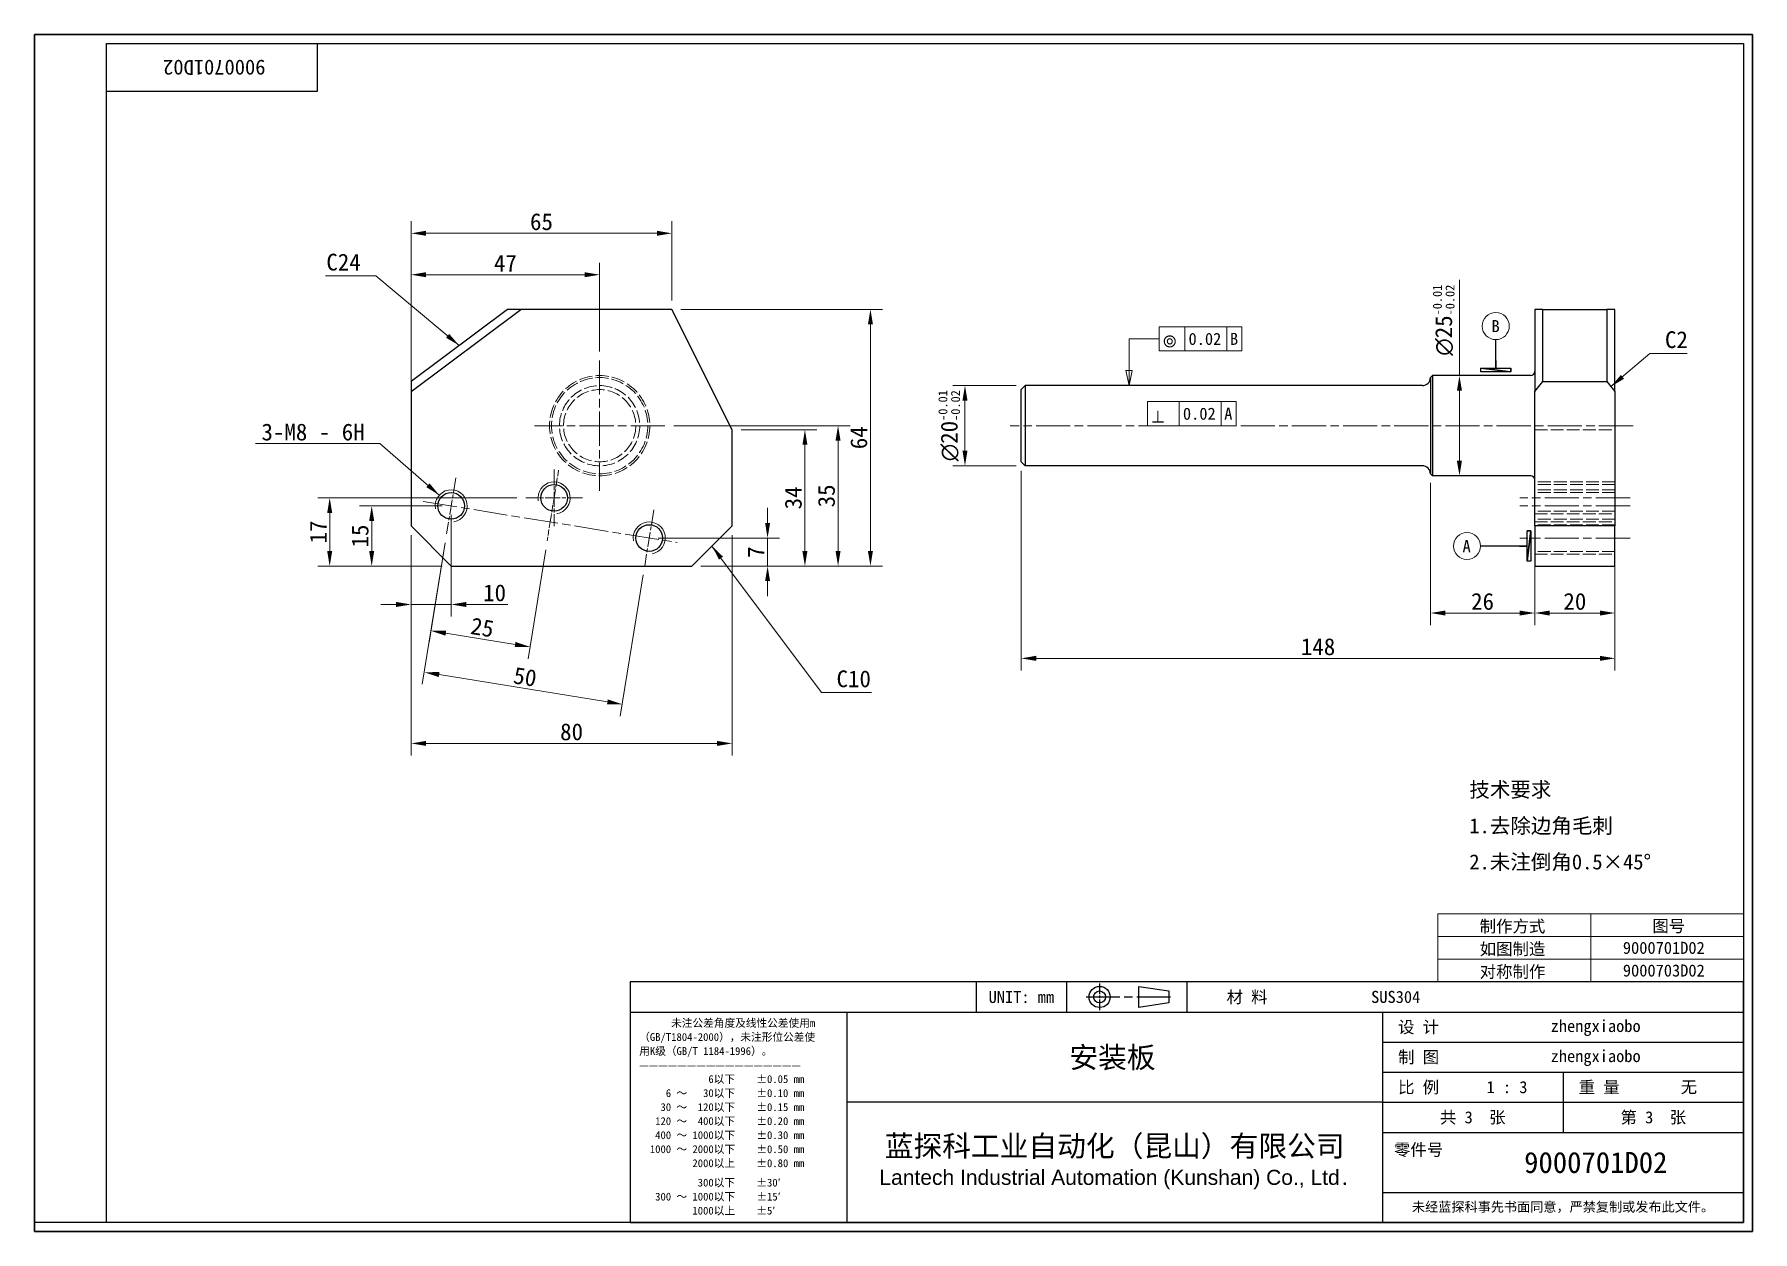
# Model space of a CAD drawing. Header units: millimetres. Extents: x 9 to 437, y 8 to 307.
import ezdxf
from ezdxf.enums import TextEntityAlignment as Align

# ---------------------------------------------------------------- set-up
doc = ezdxf.new("R2010")
doc.units = ezdxf.units.MM
doc.header["$LTSCALE"] = 1.5
for name, pattern in [('CHAIN', [0.3543, 0.2362, -0.0295, 0.0591, -0.0295]), ('DASHED', [0.2067, 0.1654, -0.0413]), ('DASHED_SPACE', [0.2067, 0.1654, -0.0413]), ('LONG_DASH_DOTTED', [0.6004, 0.4724, -0.0591, 0.0098, -0.0591])]:
    doc.linetypes.add(name, pattern=pattern)
for name, color, linetype, lineweight in [('1', 7, 'Continuous', 18), ('可见 (ISO)', 7, 'Continuous', 25), ('可见窄的 (ISO)', 7, 'Continuous', 18), ('图框 (ISO)', 7, 'Continuous', 35), ('标题 (ISO)', 7, 'Continuous', 25), ('草图几何图元 (ISO)', 7, 'Continuous', 18)]:
    doc.layers.add(name, color=color, linetype=linetype, lineweight=lineweight)
for name, color, linetype, lineweight, true_color in [('中心标记 (ISO)', 1, 'CHAIN', 18, 0xff0000), ('中心线 (ISO)', 1, 'CHAIN', 18, 0xff0000), ('尺寸 (ISO)', 7, 'Continuous', 18, 0x008000), ('符号 (ISO)', 7, 'Continuous', 18, 0x008000), ('隐藏 (ISO)', 5, 'DASHED', 18, 0x0000ff)]:
    doc.layers.add(name, color=color, linetype=linetype, lineweight=lineweight, true_color=true_color)
doc.styles.add('文本样式100', font='AIGDT___.TTF')
doc.styles.add('文本样式164', font='SimSun.ttf')
doc.styles.add('文本样式165', font='SimSun.ttf')
doc.styles.add('文本样式74', font='SimSun.ttf')
doc.styles.add('最新国标', font='simfang.ttf')
doc.styles.add('注释文本 (ISO)', font='simfang.ttf')
doc.dimstyles.new('默认 (GB)', dxfattribs={"dimscale": 1.5, "dimtxt": 2.8, "dimasz": 2.5, "dimexe": 2, "dimexo": 1.5, "dimgap": 0.5, "dimtad": 1, "dimtoh": 1, "dimdsep": 46, "dimtxsty": '最新国标', "dimcen": 0.09, "dimdle": 10, "dimclrd": 256, "dimclre": 256, "dimclrt": 256, "dimaunit": 1, "dimadec": 3, "dimazin": 2, "dimtfac": 0.535714, "dimtmove": 0, "dimatfit": 3, "dimfxl": 0, "dimtolj": 1, "dimtzin": 0, "dimlwd": -1, "dimlwe": -1, "dimarcsym": 0})
doc.dimstyles.new('默认 (GB)$7', dxfattribs={"dimscale": 1.5, "dimtxt": 2.8, "dimasz": 2.5, "dimexe": 2, "dimexo": 1.5, "dimgap": 0.5, "dimtad": 1, "dimtoh": 1, "dimdsep": 46, "dimtxsty": '最新国标', "dimcen": 0.09, "dimdle": 10, "dimclrd": 256, "dimclre": 256, "dimclrt": 256, "dimaunit": 1, "dimadec": 3, "dimazin": 2, "dimtfac": 0.535714, "dimtmove": 0, "dimatfit": 3, "dimfxl": 0, "dimtolj": 1, "dimtzin": 0, "dimlwd": -1, "dimlwe": -1, "dimarcsym": 0})

# ---------------------------------------------------------------- blocks, each defined once
blk = doc.blocks.new('图框 最新国标')
at = {"layer": '图框 (ISO)'}
for p, q in [((6, 7), (6, 204.5)), ((6, 204.5), (291.5, 204.5)), ((291.5, 204.5), (291.5, 5.5)), ((6, 7), (6, 5.5)), ((6, 7), (6, 5.5)), ((291.5, 5.5), (6, 5.5))]:
    blk.add_line(p, q, dxfattribs=at)
at = {"layer": '图框 (ISO)', "color": 7, "linetype": 'Continuous', "lineweight": 25}
for p, q in [((18, 203), (290, 203)), ((18, 7), (18, 203)), ((18, 203), (290, 203)), ((53, 203), (53, 195)), ((290, 203), (290, 7)), ((290, 203), (290, 7)), ((53, 195), (18, 195)), ((290, 7), (6, 7)), ((290, 7), (18, 7))]:
    blk.add_line(p, q, dxfattribs=at)
at = {"layer": '图框 (ISO)', "style": '文本样式74'}
blk.add_attdef('零件代号_001', (44.4, 200.25), '', height=2.5, rotation=180, dxfattribs=at)
blk = doc.blocks.new('标题栏 最新国标')
at = {"layer": '标题 (ISO)'}
for p, q in [((381.98, -183.84), (196.98, -183.84)), ((196.98, -183.84), (196.98, -223.84)), ((254.48, -183.84), (254.48, -188.84)), ((269.48, -183.84), (269.48, -188.84)), ((281.48, -188.09), (281.48, -184.59)), ((281.48, -184.59), (286.48, -185.34)), ((286.48, -185.34), (286.48, -187.34)), ((289.48, -183.84), (289.48, -188.84)), ((381.98, -223.84), (381.98, -183.84)), ((383.48, -183.84), (383.48, -225.34)), ((286.48, -187.34), (281.48, -188.09)), ((196.98, -188.84), (381.98, -188.84)), ((232.98, -188.84), (232.98, -223.84)), ((321.98, -188.84), (321.98, -223.84)), ((321.98, -193.84), (381.98, -193.84)), ((321.98, -198.84), (381.98, -198.84)), ((351.98, -198.84), (351.98, -208.84)), ((321.98, -203.84), (232.98, -203.84)), ((321.98, -203.84), (381.98, -203.84)), ((321.98, -208.84), (381.98, -208.84)), ((321.98, -218.84), (381.98, -218.84)), ((196.98, -223.84), (381.98, -223.84)), ((383.48, -225.34), (196.98, -225.34))]:
    blk.add_line(p, q, dxfattribs=at)
at = {"layer": '标题 (ISO)', "linetype": 'CHAIN', "ltscale": 5.000333}
blk.add_line((274.98, -184.09), (274.98, -188.59), dxfattribs=at)
at = {"layer": '标题 (ISO)', "linetype": 'CHAIN', "ltscale": 15.834605}
blk.add_line((272.73, -186.34), (286.98, -186.34), dxfattribs=at)
at = {"layer": '标题 (ISO)'}
for radius in [1.75, 1]:
    blk.add_circle((274.98, -186.34), radius, dxfattribs=at)
at = {"layer": '1', "style": '文本样式164'}
for s, p in [('UNIT: mm', (261.98, -186.34)), ('材 料', (299.48, -186.34)), ('设 计', (327.98, -191.34)), ('制 图', (327.98, -196.34)), ('比 例', (327.98, -201.34)), ('重 量', (357.98, -201.34)), ('共 3  张', (336.98, -206.34)), ('第 3  张', (366.98, -206.34))]:
    blk.add_text(s, height=2, dxfattribs=at).set_placement(p, align=Align.MIDDLE_CENTER)
at = {"layer": '标题 (ISO)', "char_height": 2, "style": '注释文本 (ISO)'}
for s, insert, attachment_point, line_spacing_factor in [('{\\fSimSun|b0|i0|c134|p2;\\H0.65x;      未注公差角度及线性公差使用m\\P（GB/T1804-2000），未注形位公差使\\P用K级（GB/T 1184-1996）。\\P—————————————————\\P             6以下    ±0.05 mm\\P     6 ～   30以下    ±0.10 mm\\P    30 ～  120以下    ±0.15 mm\\P   120 ～  400以下    ±0.20 mm\\P   400 ～ 1000以下    ±0.30 mm\\P  1000 ～ 2000以下    ±0.50 mm\\P          2000以上    ±0.80 mm\\P\\H0.38462x;\\P\\H2.6x;           300以下    ±30′\\P   300 ～ 1000以下    ±15′\\P          1000以上    ±5′}', (198.48, -206.34), 4, 1.075116), ('{\\fMicrosoft YaHei|b0|i0|c134|p34;\\H1.75x;蓝探科工业自动化（昆山）有限公司\\P\\fArial|b0|i0|c0|p34;\\H0.71429x;Lantech Industrial Automation (Kunshan) Co., Ltd\\fFangSong|b0|i0|c134|p49;.\\H1.15195x; }', (277.48, -213.84), 5, 0.978695)]:
    blk.add_mtext(s, dxfattribs=dict(at, insert=insert, attachment_point=attachment_point, line_spacing_factor=line_spacing_factor))
at = {"layer": '标题 (ISO)', "attachment_point": 5, "style": '注释文本 (ISO)'}
for s, insert, char_height in [('\\fFangSong|b0|i0;零件号', (327.98, -211.84), 2), ('\\fSimSun|b0|i0;{\\H1.6000;未经蓝探科事先书面同意，严禁复制或发布此文件。}', (351.98, -221.34), 1.6)]:
    blk.add_mtext(s, dxfattribs=dict(at, insert=insert, char_height=char_height))
at = {"layer": '标题 (ISO)'}
for tag, p, height, style in [('材料_001', (320.09, -187.33), 2, '注释文本 (ISO)'), ('设计人_001', (349.92, -192.16), 2, '注释文本 (ISO)'), ('库存编号_001', (269.94, -198.13), 3.5, '文本样式165'), ('设计人_001', (349.92, -197.16), 2, '注释文本 (ISO)'), ('视图比例_001', (339.26, -202.33), 2, '注释文本 (ISO)'), ('质量\\P3;_001', (371.53, -202.3), 2, '注释文本 (ISO)'), ('零件代号_001', (345.52, -215.59), 3.5, '文本样式165')]:
    blk.add_attdef(tag, p, '', height=height, dxfattribs=dict(at, style=style))
blk = doc.blocks.new('表格2')
at = {"layer": '符号 (ISO)'}
for p, q in [((239.2, 58.33), (290, 58.33)), ((239.2, 58.33), (239.2, 54.56)), ((264.6, 58.33), (264.6, 54.56)), ((290, 58.33), (290, 54.56)), ((239.2, 54.56), (290, 54.56)), ((239.2, 54.56), (239.2, 47)), ((264.6, 54.56), (264.6, 47)), ((290, 54.56), (290, 47)), ((239.2, 50.78), (290, 50.78)), ((239.2, 47), (290, 47))]:
    blk.add_line(p, q, dxfattribs=at)
at = {"layer": '符号 (ISO)', "char_height": 2, "attachment_point": 7, "style": '注释文本 (ISO)'}
for s, insert in [('制作方式', (246.14, 55.04)), ('图号', (274.84, 55.09)), ('如图制造', (246.15, 51.27)), ('9000701D02', (269.94, 51.64)), ('对称制作', (246.15, 47.48)), ('9000703D02', (269.94, 47.87))]:
    blk.add_mtext(s, dxfattribs=dict(at, insert=insert))
blk = doc.blocks.new('*D6')
at = {"layer": 'Defpoints', "color": 0, "transparency": 16777216}
for p in [(149.89, 246.82), (149.89, 225.43), (102.89, 217.68)]:
    blk.add_point(p, dxfattribs=at)
at = {"layer": '尺寸 (ISO)', "color": 116, "true_color": 0x00803f, "transparency": 16777216}
for p, q in [((102.89, 219.93), (102.89, 249.82)), ((149.89, 227.68), (149.89, 249.82)), ((106.64, 246.82), (146.14, 246.82))]:
    blk.add_line(p, q, dxfattribs=at)
for points in [[(106.64, 247.45), (106.64, 246.2), (102.89, 246.82)], [(146.14, 247.45), (146.14, 246.2), (149.89, 246.82)]]:
    blk.add_solid(points, dxfattribs=at)
at = {"layer": '尺寸 (ISO)', "transparency": 16777216, "insert": (126.39, 249.7), "char_height": 4.2, "attachment_point": 5, "style": '最新国标'}
blk.add_mtext('\\A1;47', dxfattribs=at)
blk = doc.blocks.new('*D7')
at = {"layer": 'Defpoints', "color": 0, "transparency": 16777216}
for p in [(166.14, 209.18), (172.89, 174.18), (209.31, 174.18)]:
    blk.add_point(p, dxfattribs=at)
at = {"layer": '尺寸 (ISO)', "color": 116, "true_color": 0x00803f, "transparency": 16777216}
for p, q in [((168.39, 209.18), (212.31, 209.18)), ((209.31, 205.43), (209.31, 177.93)), ((175.14, 174.18), (212.31, 174.18))]:
    blk.add_line(p, q, dxfattribs=at)
for points in [[(208.68, 205.43), (209.93, 205.43), (209.31, 209.18)], [(208.68, 177.93), (209.93, 177.93), (209.31, 174.18)]]:
    blk.add_solid(points, dxfattribs=at)
at = {"layer": '尺寸 (ISO)', "transparency": 16777216, "insert": (206.43, 191.68), "char_height": 4.2, "attachment_point": 5, "rotation": 90, "style": '最新国标'}
blk.add_mtext('\\A1;35', dxfattribs=at)
blk = doc.blocks.new('*D8')
at = {"layer": 'Defpoints', "color": 0, "transparency": 16777216}
for p in [(182.89, 208.18), (201.05, 208.18), (172.89, 174.18)]:
    blk.add_point(p, dxfattribs=at)
at = {"layer": '尺寸 (ISO)', "color": 116, "true_color": 0x00803f, "transparency": 16777216}
for p, q in [((185.14, 208.18), (204.05, 208.18)), ((201.05, 177.93), (201.05, 204.43)), ((175.14, 174.18), (204.05, 174.18))]:
    blk.add_line(p, q, dxfattribs=at)
for points in [[(200.42, 204.43), (201.67, 204.43), (201.05, 208.18)], [(200.42, 177.93), (201.67, 177.93), (201.05, 174.18)]]:
    blk.add_solid(points, dxfattribs=at)
at = {"layer": '尺寸 (ISO)', "transparency": 16777216, "insert": (198.17, 191.18), "char_height": 4.2, "attachment_point": 5, "rotation": 90, "style": '最新国标'}
blk.add_mtext('\\A1;34', dxfattribs=at)
blk = doc.blocks.new('*D9')
at = {"layer": 'Defpoints', "color": 0, "transparency": 16777216}
for p in [(162.24, 181.18), (172.89, 174.18), (191.74, 174.18)]:
    blk.add_point(p, dxfattribs=at)
at = {"layer": '尺寸 (ISO)', "color": 116, "true_color": 0x00803f, "transparency": 16777216}
for p, q in [((191.74, 184.93), (191.74, 188.68)), ((164.49, 181.18), (194.74, 181.18)), ((191.74, 181.18), (191.74, 174.18)), ((175.14, 174.18), (194.74, 174.18)), ((191.74, 170.43), (191.74, 166.68))]:
    blk.add_line(p, q, dxfattribs=at)
for points in [[(191.12, 184.93), (192.37, 184.93), (191.74, 181.18)], [(191.12, 170.43), (192.37, 170.43), (191.74, 174.18)]]:
    blk.add_solid(points, dxfattribs=at)
at = {"layer": '尺寸 (ISO)', "transparency": 16777216, "insert": (188.87, 177.68), "char_height": 4.2, "attachment_point": 5, "rotation": 90, "style": '最新国标'}
blk.add_mtext('\\A1;7', dxfattribs=at)
blk = doc.blocks.new('*D10')
at = {"layer": 'Defpoints', "color": 0, "transparency": 16777216}
for p in [(131.46, 191.18), (82.61, 174.18), (112.89, 174.18)]:
    blk.add_point(p, dxfattribs=at)
at = {"layer": '尺寸 (ISO)', "color": 116, "true_color": 0x00803f, "transparency": 16777216}
for p, q in [((129.21, 191.18), (79.61, 191.18)), ((82.61, 187.43), (82.61, 177.93)), ((110.64, 174.18), (79.61, 174.18))]:
    blk.add_line(p, q, dxfattribs=at)
for points in [[(81.98, 187.43), (83.23, 187.43), (82.61, 191.18)], [(81.98, 177.93), (83.23, 177.93), (82.61, 174.18)]]:
    blk.add_solid(points, dxfattribs=at)
at = {"layer": '尺寸 (ISO)', "transparency": 16777216, "insert": (79.73, 182.68), "char_height": 4.2, "attachment_point": 5, "rotation": 90, "style": '最新国标'}
blk.add_mtext('\\A1;17', dxfattribs=at)
blk = doc.blocks.new('*D11')
at = {"layer": 'Defpoints', "color": 0, "transparency": 16777216}
for p in [(112.89, 189.18), (93.07, 174.18), (112.89, 174.18)]:
    blk.add_point(p, dxfattribs=at)
at = {"layer": '尺寸 (ISO)', "color": 116, "true_color": 0x00803f, "transparency": 16777216}
for p, q in [((110.64, 189.18), (90.07, 189.18)), ((93.07, 185.43), (93.07, 177.93)), ((110.64, 174.18), (90.07, 174.18))]:
    blk.add_line(p, q, dxfattribs=at)
for points in [[(92.45, 185.43), (93.7, 185.43), (93.07, 189.18)], [(92.45, 177.93), (93.7, 177.93), (93.07, 174.18)]]:
    blk.add_solid(points, dxfattribs=at)
at = {"layer": '尺寸 (ISO)', "transparency": 16777216, "insert": (90.2, 181.68), "char_height": 4.2, "attachment_point": 5, "rotation": 90, "style": '最新国标'}
blk.add_mtext('\\A1;15', dxfattribs=at)
blk = doc.blocks.new('*D12')
at = {"layer": 'Defpoints', "color": 0, "transparency": 16777216}
for p in [(112.89, 189.18), (102.89, 184.18), (112.89, 164.61)]:
    blk.add_point(p, dxfattribs=at)
at = {"layer": '尺寸 (ISO)', "color": 116, "true_color": 0x00803f, "transparency": 16777216}
for p, q in [((112.89, 186.93), (112.89, 161.61)), ((102.89, 181.93), (102.89, 161.61)), ((99.14, 164.61), (95.39, 164.61)), ((102.89, 164.61), (112.89, 164.61)), ((116.64, 164.61), (127.02, 164.61))]:
    blk.add_line(p, q, dxfattribs=at)
for points in [[(99.14, 165.24), (99.14, 163.99), (102.89, 164.61)], [(116.64, 165.24), (116.64, 163.99), (112.89, 164.61)]]:
    blk.add_solid(points, dxfattribs=at)
at = {"layer": '尺寸 (ISO)', "transparency": 16777216, "insert": (123.7, 167.49), "char_height": 4.2, "attachment_point": 5, "style": '最新国标'}
blk.add_mtext('\\A1;10', dxfattribs=at)
blk = doc.blocks.new('*D13')
at = {"layer": 'Defpoints', "color": 0, "transparency": 16777216}
for p in [(111.75, 182.2), (161.11, 174.2), (155.52, 139.73)]:
    blk.add_point(p, dxfattribs=at)
at = {"layer": '尺寸 (ISO)', "color": 116, "true_color": 0x00803f, "transparency": 16777216}
for p, q in [((111.39, 179.98), (105.69, 144.76)), ((160.75, 171.98), (155.04, 136.76)), ((109.87, 147.13), (151.82, 140.33))]:
    blk.add_line(p, q, dxfattribs=at)
for points in [[(109.97, 147.74), (109.77, 146.51), (106.17, 147.73)], [(151.92, 140.94), (151.72, 139.71), (155.52, 139.73)]]:
    blk.add_solid(points, dxfattribs=at)
at = {"layer": '尺寸 (ISO)', "transparency": 16777216, "insert": (131.3, 146.56), "char_height": 4.2, "attachment_point": 5, "rotation": 350.7931, "style": '最新国标'}
blk.add_mtext('\\A1;50', dxfattribs=at)
blk = doc.blocks.new('*D14')
at = {"layer": 'Defpoints', "color": 0, "transparency": 16777216}
for p in [(111.75, 182.2), (136.8, 180.47), (132.52, 154.05)]:
    blk.add_point(p, dxfattribs=at)
at = {"layer": '尺寸 (ISO)', "color": 116, "true_color": 0x00803f, "transparency": 16777216}
for p, q in [((111.39, 179.98), (107.36, 155.09)), ((136.44, 178.25), (132.04, 151.09)), ((111.54, 157.45), (128.82, 154.65))]:
    blk.add_line(p, q, dxfattribs=at)
for points in [[(111.64, 158.07), (111.44, 156.83), (107.84, 158.05)], [(128.92, 155.27), (128.72, 154.03), (132.52, 154.05)]]:
    blk.add_solid(points, dxfattribs=at)
at = {"layer": '尺寸 (ISO)', "transparency": 16777216, "insert": (120.64, 158.89), "char_height": 4.2, "attachment_point": 5, "rotation": 350.7931, "style": '最新国标'}
blk.add_mtext('\\A1;25', dxfattribs=at)
blk = doc.blocks.new('基准标识符号2')
at = {"layer": '符号 (ISO)', "lineweight": 25}
for p, q in [((252.79, 119.46), (246.29, 119.46)), ((252.79, 119.46), (254.04, 119.46)), ((254.04, 119.46), (252.79, 119.46))]:
    blk.add_line(p, q, dxfattribs=at)
at = {"layer": '符号 (ISO)', "lineweight": 25, "flags": 128}
for points in [[(254.67, 121.96), (254.67, 116.96), (254.04, 116.96), (254.67, 121.96)], [(254.67, 121.96), (254.04, 116.96), (254.04, 116.96), (254.67, 121.96)], [(254.67, 121.96), (254.04, 116.96), (254.04, 121.96), (254.67, 121.96)], [(254.67, 121.96), (254.04, 121.96), (254.67, 121.96), (254.67, 121.96)]]:
    blk.add_lwpolyline(points, dxfattribs=at)
at = {"layer": '符号 (ISO)'}
blk.add_circle((244.04, 119.46), 2.25, dxfattribs=at)
for points in [[(254.67, 121.96), (254.67, 116.96), (254.04, 116.96), (254.67, 121.96)], [(254.67, 121.96), (254.04, 116.96), (254.04, 116.96), (254.67, 121.96)], [(254.67, 121.96), (254.04, 116.96), (254.04, 121.96), (254.67, 121.96)], [(254.67, 121.96), (254.04, 121.96), (254.67, 121.96)]]:
    blk.add_solid(points, dxfattribs=at)
at = {"layer": '符号 (ISO)', "insert": (243.3, 118.43), "char_height": 2, "attachment_point": 7, "style": '注释文本 (ISO)'}
blk.add_mtext('A', dxfattribs=at)
blk = doc.blocks.new('GDT 标识符号(&T)3')
at = {"layer": '符号 (ISO)'}
for p, q in [((190.94, 143.46), (205.69, 143.46)), ((190.94, 143.46), (190.94, 139.46)), ((196.2, 143.46), (196.2, 139.46)), ((203.19, 143.46), (203.19, 139.46)), ((205.69, 143.46), (205.69, 139.46)), ((190.94, 139.46), (205.69, 139.46))]:
    blk.add_line(p, q, dxfattribs=at)
at = {"layer": '符号 (ISO)', "char_height": 2, "attachment_point": 7}
for s, insert, style in [('b', (191.6, 139.98), '文本样式100'), ('0.02', (196.84, 140.42), '注释文本 (ISO)'), ('A', (203.7, 140.46), '注释文本 (ISO)')]:
    blk.add_mtext(s, dxfattribs=dict(at, insert=insert, style=style))
blk = doc.blocks.new('*D17')
at = {"layer": 'Defpoints', "color": 0, "transparency": 16777216}
for p in [(167.89, 238.18), (172.89, 174.18), (217.38, 174.18)]:
    blk.add_point(p, dxfattribs=at)
at = {"layer": '尺寸 (ISO)', "color": 116, "true_color": 0x00803f, "transparency": 16777216}
for p, q in [((170.14, 238.18), (220.38, 238.18)), ((217.38, 234.43), (217.38, 177.93)), ((175.14, 174.18), (220.38, 174.18))]:
    blk.add_line(p, q, dxfattribs=at)
for points in [[(216.75, 234.43), (218, 234.43), (217.38, 238.18)], [(216.75, 177.93), (218, 177.93), (217.38, 174.18)]]:
    blk.add_solid(points, dxfattribs=at)
at = {"layer": '尺寸 (ISO)', "transparency": 16777216, "insert": (214.5, 206.18), "char_height": 4.2, "attachment_point": 5, "rotation": 90, "style": '最新国标'}
blk.add_mtext('\\A1;64', dxfattribs=at)
blk = doc.blocks.new('*D18')
at = {"layer": 'Defpoints', "color": 0, "transparency": 16777216}
for p in [(102.89, 184.18), (182.89, 184.18), (182.89, 129.97)]:
    blk.add_point(p, dxfattribs=at)
at = {"layer": '尺寸 (ISO)', "color": 116, "true_color": 0x00803f, "transparency": 16777216}
for p, q in [((102.89, 181.93), (102.89, 126.97)), ((182.89, 181.93), (182.89, 126.97)), ((106.64, 129.97), (179.14, 129.97))]:
    blk.add_line(p, q, dxfattribs=at)
for points in [[(106.64, 130.6), (106.64, 129.35), (102.89, 129.97)], [(179.14, 130.6), (179.14, 129.35), (182.89, 129.97)]]:
    blk.add_solid(points, dxfattribs=at)
at = {"layer": '尺寸 (ISO)', "transparency": 16777216, "insert": (142.89, 132.84), "char_height": 4.2, "attachment_point": 5, "style": '最新国标'}
blk.add_mtext('\\A1;80', dxfattribs=at)
blk = doc.blocks.new('*D19')
at = {"layer": 'Defpoints', "color": 0, "transparency": 16777216}
for p in [(167.89, 257.15), (167.89, 238.18), (102.89, 217.68)]:
    blk.add_point(p, dxfattribs=at)
at = {"layer": '尺寸 (ISO)', "color": 116, "true_color": 0x00803f, "transparency": 16777216}
for p, q in [((102.89, 219.93), (102.89, 260.15)), ((106.64, 257.15), (164.14, 257.15)), ((167.89, 240.43), (167.89, 260.15))]:
    blk.add_line(p, q, dxfattribs=at)
for points in [[(106.64, 257.78), (106.64, 256.53), (102.89, 257.15)], [(164.14, 257.78), (164.14, 256.53), (167.89, 257.15)]]:
    blk.add_solid(points, dxfattribs=at)
at = {"layer": '尺寸 (ISO)', "transparency": 16777216, "insert": (135.39, 260.02), "char_height": 4.2, "attachment_point": 5, "style": '最新国标'}
blk.add_mtext('\\A1;65', dxfattribs=at)
blk = doc.blocks.new('*D20')
at = {"layer": 'Defpoints', "color": 0, "transparency": 16777216}
for p in [(254.94, 200.18), (402.94, 184.18), (402.94, 151.18)]:
    blk.add_point(p, dxfattribs=at)
at = {"layer": '尺寸 (ISO)', "color": 116, "true_color": 0x00803f, "transparency": 16777216}
for p, q in [((254.94, 197.93), (254.94, 148.18)), ((402.94, 181.93), (402.94, 148.18)), ((258.69, 151.18), (399.19, 151.18))]:
    blk.add_line(p, q, dxfattribs=at)
for points in [[(258.69, 151.81), (258.69, 150.56), (254.94, 151.18)], [(399.19, 151.81), (399.19, 150.56), (402.94, 151.18)]]:
    blk.add_solid(points, dxfattribs=at)
at = {"layer": '尺寸 (ISO)', "transparency": 16777216, "insert": (328.94, 154.06), "char_height": 4.2, "attachment_point": 5, "style": '最新国标'}
blk.add_mtext('\\A1;148', dxfattribs=at)
blk = doc.blocks.new('*D21')
at = {"layer": 'Defpoints', "color": 0, "transparency": 16777216}
for p in [(240.94, 219.18), (255.94, 219.18), (255.94, 199.18)]:
    blk.add_point(p, dxfattribs=at)
at = {"layer": '尺寸 (ISO)', "color": 116, "true_color": 0x00803f, "transparency": 16777216}
for p, q in [((253.69, 219.18), (237.94, 219.18)), ((240.94, 202.93), (240.94, 215.43)), ((253.69, 199.18), (237.94, 199.18))]:
    blk.add_line(p, q, dxfattribs=at)
for points in [[(240.31, 215.43), (241.56, 215.43), (240.94, 219.18)], [(240.31, 202.93), (241.56, 202.93), (240.94, 199.18)]]:
    blk.add_solid(points, dxfattribs=at)
at = {"layer": '尺寸 (ISO)', "transparency": 16777216, "insert": (237, 209.18), "char_height": 4.2, "attachment_point": 5, "rotation": 90, "style": '最新国标'}
blk.add_mtext('\\A1;{\\fAIGDT|b0|i0;\\ln}\\fFangSong|b0|i0;20{\\H2.25;\\S-0.01^ -0.02;}', dxfattribs=at)
blk = doc.blocks.new('*D22')
at = {"layer": 'Defpoints', "color": 0, "transparency": 16777216}
for p in [(370.11, 221.68), (364.18, 196.68), (370.11, 196.68)]:
    blk.add_point(p, dxfattribs=at)
at = {"layer": '尺寸 (ISO)', "color": 116, "true_color": 0x00803f, "transparency": 16777216}
for p, q in [((364.18, 221.68), (364.18, 245.53)), ((364.18, 200.43), (364.18, 217.93))]:
    blk.add_line(p, q, dxfattribs=at)
for points in [[(363.55, 217.93), (364.8, 217.93), (364.18, 221.68)], [(363.55, 200.43), (364.8, 200.43), (364.18, 196.68)]]:
    blk.add_solid(points, dxfattribs=at)
at = {"layer": '尺寸 (ISO)', "transparency": 16777216, "insert": (360.24, 235.48), "char_height": 4.2, "attachment_point": 5, "rotation": 90, "style": '最新国标'}
blk.add_mtext('\\A1;{\\fAIGDT|b0|i0;\\ln}\\fFangSong|b0|i0;25{\\H2.25;\\S-0.01^ -0.02;}', dxfattribs=at)
blk = doc.blocks.new('基准标识符号3')
at = {"layer": '符号 (ISO)', "lineweight": 25}
for p, q in [((248.82, 150.29), (248.82, 153.76)), ((248.82, 150.29), (248.82, 149.04)), ((248.82, 149.04), (248.82, 150.29))]:
    blk.add_line(p, q, dxfattribs=at)
at = {"layer": '符号 (ISO)', "lineweight": 25, "flags": 128}
for points in [[(251.32, 148.41), (246.32, 148.41), (246.32, 149.04), (251.32, 148.41)], [(251.32, 148.41), (246.32, 149.04), (246.32, 149.04), (251.32, 148.41)], [(251.32, 148.41), (246.32, 149.04), (251.32, 149.04), (251.32, 148.41)], [(251.32, 148.41), (251.32, 149.04), (251.32, 148.41), (251.32, 148.41)]]:
    blk.add_lwpolyline(points, dxfattribs=at)
at = {"layer": '符号 (ISO)'}
blk.add_circle((248.82, 156.01), 2.25, dxfattribs=at)
for points in [[(251.32, 148.41), (246.32, 148.41), (246.32, 149.04), (251.32, 148.41)], [(251.32, 148.41), (246.32, 149.04), (246.32, 149.04), (251.32, 148.41)], [(251.32, 148.41), (246.32, 149.04), (251.32, 149.04), (251.32, 148.41)], [(251.32, 148.41), (251.32, 149.04), (251.32, 148.41)]]:
    blk.add_solid(points, dxfattribs=at)
at = {"layer": '符号 (ISO)', "insert": (248.11, 155.01), "char_height": 2, "attachment_point": 7, "style": '注释文本 (ISO)'}
blk.add_mtext('B', dxfattribs=at)
blk = doc.blocks.new('GDT 标识符号(&T)4')
at = {"layer": '符号 (ISO)'}
for p, q in [((192.88, 155.89), (206.61, 155.89)), ((192.88, 155.89), (192.88, 151.89)), ((197.13, 155.89), (197.13, 151.89)), ((204.12, 155.89), (204.12, 151.89)), ((206.61, 155.89), (206.61, 151.89)), ((187.88, 148.62), (187.88, 153.89)), ((187.88, 153.89), (192.88, 153.89)), ((192.88, 151.89), (206.61, 151.89)), ((187.38, 148.62), (187.88, 146.12)), ((188.38, 148.62), (187.38, 148.62)), ((187.88, 148.62), (187.88, 146.12)), ((187.88, 146.12), (188.38, 148.62))]:
    blk.add_line(p, q, dxfattribs=at)
at = {"layer": '符号 (ISO)', "flags": 128}
blk.add_lwpolyline([(187.38, 148.62), (187.88, 146.12), (188.38, 148.62), (187.38, 148.62)], dxfattribs=at)
at = {"layer": '符号 (ISO)'}
blk.add_solid([(187.38, 148.62), (187.88, 146.12), (188.38, 148.62), (187.38, 148.62)], dxfattribs=at)
at = {"layer": '符号 (ISO)', "char_height": 2, "attachment_point": 7}
for s, insert, style in [('r', (193.53, 152.45), '文本样式100'), ('0.02', (197.77, 152.85), '注释文本 (ISO)'), ('B', (204.65, 152.89), '注释文本 (ISO)')]:
    blk.add_mtext(s, dxfattribs=dict(at, insert=insert, style=style))
blk = doc.blocks.new('*D25')
at = {"layer": 'Defpoints', "color": 0, "transparency": 16777216}
for p in [(382.94, 174.18), (402.94, 174.18), (402.94, 162.48)]:
    blk.add_point(p, dxfattribs=at)
at = {"layer": '尺寸 (ISO)', "color": 116, "true_color": 0x00803f, "transparency": 16777216}
for p, q in [((382.94, 171.93), (382.94, 159.48)), ((402.94, 171.93), (402.94, 159.48)), ((386.69, 162.48), (399.19, 162.48))]:
    blk.add_line(p, q, dxfattribs=at)
for points in [[(386.69, 163.1), (386.69, 161.85), (382.94, 162.48)], [(399.19, 163.1), (399.19, 161.85), (402.94, 162.48)]]:
    blk.add_solid(points, dxfattribs=at)
at = {"layer": '尺寸 (ISO)', "transparency": 16777216, "insert": (392.94, 165.35), "char_height": 4.2, "attachment_point": 5, "style": '最新国标'}
blk.add_mtext('\\A1;20', dxfattribs=at)
blk = doc.blocks.new('*D26')
at = {"layer": 'Defpoints', "color": 0, "transparency": 16777216}
for p in [(356.94, 197.18), (382.94, 184.18), (382.94, 162.48)]:
    blk.add_point(p, dxfattribs=at)
at = {"layer": '尺寸 (ISO)', "color": 116, "true_color": 0x00803f, "transparency": 16777216}
for p, q in [((356.94, 194.93), (356.94, 159.48)), ((382.94, 181.93), (382.94, 159.48)), ((360.69, 162.48), (379.19, 162.48))]:
    blk.add_line(p, q, dxfattribs=at)
for points in [[(360.69, 163.1), (360.69, 161.85), (356.94, 162.48)], [(379.19, 163.1), (379.19, 161.85), (382.94, 162.48)]]:
    blk.add_solid(points, dxfattribs=at)
at = {"layer": '尺寸 (ISO)', "transparency": 16777216, "insert": (369.94, 165.35), "char_height": 4.2, "attachment_point": 5, "style": '最新国标'}
blk.add_mtext('\\A1;26', dxfattribs=at)

msp = doc.modelspace()

# ---------------------------------------------------------------- linework, layer by layer
at = {"layer": '中心标记 (ISO)', "ltscale": 23.990969}
for p, q in [((149.885, 225.434), (149.885, 192.934)), ((166.135, 209.184), (133.635, 209.184))]:
    msp.add_line(p, q, dxfattribs=at)
at = {"layer": '中心标记 (ISO)', "ltscale": 10.480067}
for p, q in [((138.536, 198.257), (138.536, 184.11)), ((114.017, 196.166), (111.754, 182.202)), ((145.609, 191.184), (131.462, 191.184)), ((163.373, 188.166), (161.11, 174.202))]:
    msp.add_line(p, q, dxfattribs=at)
at = {"layer": '中心线 (ISO)', "ltscale": 23.990969}
for p, q in [((407.442, 209.184), (252.189, 209.184)), ((105.903, 190.316), (169.224, 180.052)), ((406.689, 191.184), (379.189, 191.184)), ((406.689, 189.184), (379.189, 189.184)), ((406.689, 181.184), (379.189, 181.184))]:
    msp.add_line(p, q, dxfattribs=at)
at = {"layer": '可见 (ISO)'}
for p, q in [((126.885, 238.184), (102.885, 220.184)), ((102.885, 217.684), (130.219, 238.184)), ((130.219, 238.184), (126.885, 238.184)), ((167.885, 238.184), (130.219, 238.184)), ((182.885, 208.184), (167.885, 238.184)), ((382.939, 238.184), (382.939, 217.684)), ((384.939, 238.184), (382.939, 238.184)), ((384.939, 220.184), (384.939, 238.184)), ((384.939, 238.184), (400.939, 238.184)), ((400.939, 238.184), (400.939, 220.184)), ((402.939, 238.184), (400.939, 238.184)), ((402.939, 217.684), (402.939, 238.184)), ((102.885, 220.184), (102.885, 217.684)), ((254.939, 218.184), (255.939, 219.184)), ((255.939, 219.184), (255.939, 199.184)), ((354.939, 219.184), (255.939, 219.184)), ((356.939, 221.184), (357.439, 221.684)), ((356.939, 221.184), (356.939, 197.184)), ((357.439, 221.684), (357.439, 196.684)), ((381.939, 221.684), (357.439, 221.684)), ((382.939, 217.684), (384.939, 220.184)), ((384.939, 220.184), (400.939, 220.184)), ((400.939, 220.184), (402.939, 217.684)), ((102.885, 217.684), (102.885, 184.184)), ((254.939, 200.184), (254.939, 218.184)), ((382.939, 184.184), (382.939, 217.684)), ((402.939, 217.684), (402.939, 184.184)), ((182.885, 184.184), (182.885, 208.184)), ((254.939, 200.184), (255.939, 199.184)), ((354.939, 199.184), (255.939, 199.184)), ((356.939, 197.184), (357.439, 196.684)), ((381.939, 196.684), (357.439, 196.684)), ((112.885, 174.184), (102.885, 184.184)), ((182.885, 184.184), (172.885, 174.184)), ((382.939, 184.184), (382.939, 174.184)), ((402.939, 184.184), (382.939, 184.184)), ((402.939, 174.184), (402.939, 184.184)), ((112.885, 174.184), (172.885, 174.184)), ((382.939, 174.184), (402.939, 174.184))]:
    msp.add_line(p, q, dxfattribs=at)
for centre in [(138.536, 191.184), (112.885, 189.184), (162.241, 181.184)]:
    msp.add_circle(centre, 3.324, dxfattribs=at)
for centre, radius, start, end in [((354.939, 221.184), 2, 270, 0), ((381.939, 222.684), 1, 270, 0), ((354.939, 197.184), 2, 0, 90), ((381.939, 195.684), 1, 0, 90)]:
    msp.add_arc(centre, radius, start, end, dxfattribs=at)
at = {"layer": '可见窄的 (ISO)'}
for centre in [(112.885, 189.184), (138.536, 191.184), (162.241, 181.184)]:
    msp.add_arc(centre, 4, 280, 190, dxfattribs=at)
at = {"layer": '草图几何图元 (ISO)', "linetype": 'LONG_DASH_DOTTED', "ltscale": 3.042942}
msp.add_line((138.536, 191.184), (139.65, 198.055), dxfattribs=at)
at = {"layer": '草图几何图元 (ISO)', "linetype": 'LONG_DASH_DOTTED', "ltscale": 2.657055}
msp.add_line((137.563, 185.184), (138.536, 191.184), dxfattribs=at)
at = {"layer": '草图几何图元 (ISO)', "linetype": 'DASHED_SPACE', "ltscale": 6.060829}
msp.add_line((137.563, 185.184), (136.8, 180.472), dxfattribs=at)
at = {"layer": '隐藏 (ISO)', "ltscale": 12.901145}
for p, q in [((382.939, 208.184), (402.939, 208.184)), ((402.939, 195.184), (382.939, 195.184)), ((402.939, 194.507), (382.939, 194.507)), ((402.939, 193.184), (382.939, 193.184)), ((402.939, 192.507), (382.939, 192.507)), ((402.939, 187.86), (382.939, 187.86)), ((382.939, 187.184), (402.939, 187.184)), ((402.939, 185.86), (382.939, 185.86)), ((382.939, 185.184), (402.939, 185.184)), ((402.939, 184.507), (382.939, 184.507)), ((402.939, 177.86), (382.939, 177.86)), ((382.939, 177.184), (402.939, 177.184))]:
    msp.add_line(p, q, dxfattribs=at)
at = {"layer": '隐藏 (ISO)', "ltscale": 13.332284}
msp.add_circle((149.885, 209.184), 12.5, dxfattribs=at)
at = {"layer": '隐藏 (ISO)', "ltscale": 12.798992}
msp.add_circle((149.885, 209.184), 12, dxfattribs=at)
at = {"layer": '隐藏 (ISO)', "ltscale": 12.665669}
msp.add_circle((149.885, 209.184), 10, dxfattribs=at)
at = {"layer": '隐藏 (ISO)', "ltscale": 13.027546}
msp.add_circle((149.885, 209.184), 9, dxfattribs=at)

# ---------------------------------------------------------------- block references
at = {"xscale": 1.5, "yscale": 1.5, "zscale": 1.5}
msp.add_blockref('图框 最新国标', (0, 0), dxfattribs=at).add_auto_attribs({'零件代号_001': '9000701D02'})
msp.add_blockref('表格2', (0, 0), dxfattribs=at)
ref = msp.add_blockref('标题栏 最新国标', (-137.974, 346.266), dxfattribs=dict(xscale=1.5, yscale=1.5, zscale=1.5))
ref.add_attrib('零件代号_001', '9000701D02', (380.302, 22.875), dxfattribs={"layer": '标题 (ISO)', "height": 5.25, "style": '文本样式165'})
ref.add_attrib('库存编号_001', '安装板', (266.943, 49.066), dxfattribs={"layer": '标题 (ISO)', "height": 5.25, "style": '文本样式165'})
ref.add_attrib('质量\\P3;_001', '无', (419.314, 42.81), dxfattribs={"layer": '标题 (ISO)', "height": 3, "style": '注释文本 (ISO)'})
ref.add_attrib('视图比例_001', '1 : 3', (370.92, 42.776), dxfattribs={"layer": '标题 (ISO)', "height": 3, "style": '注释文本 (ISO)'})
ref.add_attrib('设计人_001', 'zhengxiaobo', (386.906, 58.024), dxfattribs={"layer": '标题 (ISO)', "height": 3, "style": '注释文本 (ISO)'})
ref.add_attrib('设计人_001', 'zhengxiaobo', (386.906, 50.524), dxfattribs={"layer": '标题 (ISO)', "height": 3, "style": '注释文本 (ISO)'})
ref.add_attrib('材料_001', 'SUS304', (342.167, 65.267), dxfattribs={"layer": '标题 (ISO)', "height": 3, "style": '注释文本 (ISO)'})
at = {"layer": '符号 (ISO)', "xscale": 1.5, "yscale": 1.5, "zscale": 1.5}
for name in ['基准标识符号3', 'GDT 标识符号(&T)4', 'GDT 标识符号(&T)3', '基准标识符号2']:
    msp.add_blockref(name, (0, 0), dxfattribs=at)

# ---------------------------------------------------------------- texts
at = {"layer": '符号 (ISO)', "char_height": 4.2, "style": '最新国标'}
for s, insert, attachment_point in [('C24', (90.34, 252.067), 3), ('C2', (415.396, 232.73), 1), ('C10', (208.927, 148.179), 1)]:
    msp.add_mtext(s, dxfattribs=dict(at, insert=insert, attachment_point=attachment_point))
at = {"layer": '符号 (ISO)'}
for s, insert, char_height, width, attachment_point, line_spacing_factor, style in [('3-M8 - 6H', (91.314, 205.45), 4.2, 28.57768, 9, 0.49, '最新国标'), ('\\fFangSong|b0|i0;{\\H3.7500;技术要求\\P}\\fFangSong|b0|i0;{\\H3.7500;1.去除边角毛刺\\P}\\fFangSong|b0|i0;{\\H3.7500;2.未注倒角0.5×45°}', (366.64, 109.224), 3.75, 53.33333, 4, 1.441304, '注释文本 (ISO)')]:
    msp.add_mtext(s, dxfattribs=dict(at, insert=insert, char_height=char_height, width=width, attachment_point=attachment_point, line_spacing_factor=line_spacing_factor, style=style))

# ---------------------------------------------------------------- dimensions: what is measured, and where the dimension line sits
at = {"layer": '尺寸 (ISO)', "color": 116, "true_color": 0x00803f}
for base, p1, p2, angle, override, picture, middle in [((167.885, 257.151), (102.885, 217.684), (167.885, 238.184), 180, {"dimgap": 0.5, "dimtoh": 0, "dimdec": 2, "dimtol": 0, "dimlim": 0, "dimtp": 0, "dimtm": 0, "dimtdec": 2, "dimtofl": 0, "dimatfit": 1}, '*D19', (135.385, 257.151)), ((149.885, 246.823), (102.885, 217.684), (149.885, 225.434), 180, {"dimgap": 0.5, "dimtoh": 0, "dimdec": 2, "dimtol": 0, "dimlim": 0, "dimtp": 0, "dimtm": 0, "dimtdec": 2, "dimtofl": 0, "dimatfit": 1}, '*D6', (126.385, 246.823)), ((217.378, 174.184), (167.885, 238.184), (172.885, 174.184), 90, {"dimgap": 0.5, "dimtoh": 0, "dimdec": 2, "dimtol": 0, "dimlim": 0, "dimtp": 0, "dimtm": 0, "dimtdec": 2, "dimtofl": 0, "dimatfit": 1}, '*D17', (217.378, 206.184)), ((209.309, 174.184), (166.135, 209.184), (172.885, 174.184), 90, {"dimgap": 0.5, "dimtoh": 0, "dimdec": 2, "dimtol": 0, "dimlim": 0, "dimtp": 0, "dimtm": 0, "dimtdec": 2, "dimtofl": 0, "dimatfit": 1}, '*D7', (209.309, 191.684)), ((201.047, 208.184), (172.885, 174.184), (182.885, 208.184), 270, {"dimgap": 0.5, "dimtoh": 0, "dimdec": 2, "dimtol": 0, "dimlim": 0, "dimtp": 0, "dimtm": 0, "dimtdec": 2, "dimtofl": 0, "dimatfit": 1}, '*D8', (201.047, 191.184)), ((402.939, 151.184), (254.939, 200.184), (402.939, 184.184), 180, {"dimgap": 0.5, "dimtoh": 0, "dimdec": 2, "dimtol": 0, "dimlim": 0, "dimtp": 0, "dimtm": 0, "dimtdec": 2, "dimtofl": 0, "dimatfit": 1}, '*D20', (328.939, 151.184)), ((82.608, 174.184), (131.462, 191.184), (112.885, 174.184), 90, {"dimgap": 0.5, "dimtoh": 0, "dimdec": 2, "dimtol": 0, "dimlim": 0, "dimtp": 0, "dimtm": 0, "dimtdec": 2, "dimtofl": 0, "dimatfit": 1}, '*D10', (82.608, 182.684)), ((93.071, 174.184), (112.885, 189.184), (112.885, 174.184), 90, {"dimgap": 0.5, "dimtoh": 0, "dimdec": 2, "dimtol": 0, "dimlim": 0, "dimtp": 0, "dimtm": 0, "dimtdec": 2, "dimtofl": 0, "dimatfit": 1}, '*D11', (93.071, 181.684)), ((112.885, 164.615), (102.885, 184.184), (112.885, 189.184), 180, {"dimgap": 0.5, "dimtoh": 0, "dimdec": 2, "dimtol": 0, "dimlim": 0, "dimtp": 0, "dimtm": 0, "dimtdec": 2, "dimtofl": 1, "dimatfit": 1}, '*D12', (123.703, 164.615)), ((191.744, 174.184), (162.241, 181.184), (172.885, 174.184), 90, {"dimgap": 0.5, "dimtoh": 0, "dimdec": 2, "dimtol": 0, "dimlim": 0, "dimtp": 0, "dimtm": 0, "dimtdec": 2, "dimtofl": 1, "dimatfit": 1}, '*D9', (191.744, 177.684)), ((182.885, 129.97), (102.885, 184.184), (182.885, 184.184), 180, {"dimgap": 0.5, "dimtoh": 0, "dimdec": 2, "dimtol": 0, "dimlim": 0, "dimtp": 0, "dimtm": 0, "dimtdec": 2, "dimtofl": 0, "dimatfit": 1}, '*D18', (142.885, 129.97)), ((155.521, 139.725), (111.754, 182.202), (161.11, 174.202), 170.7931, {"dimgap": 0.5, "dimtoh": 0, "dimdec": 2, "dimtol": 0, "dimlim": 0, "dimtp": 0, "dimtm": 0, "dimtdec": 2, "dimtofl": 0, "dimatfit": 1}, '*D13', (130.843, 143.725)), ((132.517, 154.051), (111.754, 182.202), (136.8, 180.472), 170.7931, {"dimgap": 0.5, "dimtoh": 0, "dimdec": 2, "dimtol": 0, "dimlim": 0, "dimtp": 0, "dimtm": 0, "dimtdec": 2, "dimtofl": 0, "dimatfit": 1}, '*D14', (120.178, 156.051)), ((402.939, 162.478), (382.939, 174.184), (402.939, 174.184), 180, {"dimgap": 0.5, "dimtoh": 0, "dimdec": 2, "dimtol": 0, "dimlim": 0, "dimtp": 0, "dimtm": 0, "dimtdec": 2, "dimtofl": 0, "dimatfit": 1}, '*D25', (392.939, 162.478))]:
    dim = msp.add_linear_dim(base=base, p1=p1, p2=p2, angle=angle, dimstyle='默认 (GB)', override=override, dxfattribs=at)
    dim.commit()
    dim.dimension.update_dxf_attribs({"geometry": picture, "text_midpoint": middle, "dimtype": 160})
for base, p1, p2, override, picture, middle in [((364.179, 196.684), (370.112, 221.684), (370.112, 196.684), {"dimgap": 0.5, "dimtoh": 0, "dimdec": 2, "dimse1": 1, "dimse2": 1, "dimtol": 1, "dimlim": 0, "dimtp": -0.007, "dimtm": 0.02, "dimtdec": 2, "dimtofl": 0, "dimatfit": 2}, '*D22', (364.179, 235.484)), ((240.939, 219.184), (255.939, 199.184), (255.939, 219.184), {"dimgap": 0.5, "dimtoh": 0, "dimdec": 2, "dimtol": 1, "dimlim": 0, "dimtp": -0.007, "dimtm": 0.02, "dimtdec": 2, "dimtofl": 0, "dimatfit": 1}, '*D21', (240.939, 209.184))]:
    dim = msp.add_linear_dim(base=base, p1=p1, p2=p2, angle=90, text='{\\fAIGDT|b0|i0;\\ln}\\fFangSong|b0|i0;<>', dimstyle='默认 (GB)', override=override, dxfattribs=at)
    dim.commit()
    dim.dimension.update_dxf_attribs({"geometry": picture, "text_midpoint": middle, "dimtype": 160})
dim = msp.add_linear_dim(base=(382.939, 162.478), p1=(356.939, 197.184), p2=(382.939, 184.184), dimstyle='默认 (GB)', override={"dimgap": 0.5, "dimtoh": 0, "dimdec": 2, "dimtol": 0, "dimlim": 0, "dimtp": 0, "dimtm": 0, "dimtdec": 2, "dimtofl": 0, "dimatfit": 1}, dxfattribs=at)
dim.commit()
dim.dimension.update_dxf_attribs({"geometry": '*D26', "text_midpoint": (369.939, 162.478), "dimtype": 160})

# ---------------------------------------------------------------- leaders
at = {"layer": '符号 (ISO)', "color": 116, "true_color": 0x00803f, "annotation_type": 0, "has_hookline": 1}
for points, hookline_direction, text_width in [([(114.885, 229.184), (94.09, 246.518), (90.34, 246.518)], 1, 8.808), ([(401.939, 218.934), (411.646, 227.18), (415.396, 227.18)], 0, 5.568), ([(177.885, 179.184), (205.177, 142.655), (208.927, 142.655)], 0, 8.712)]:
    msp.add_leader(points, dimstyle='默认 (GB)$7', override={"dimgap": 0, "dimtad": 1}, dxfattribs=dict(at, hookline_direction=hookline_direction, text_width=text_width))
at = {"layer": '符号 (ISO)', "annotation_type": 0, "has_hookline": 1, "hookline_direction": 1, "text_width": 27.168}
msp.add_leader([(109.926, 191.874), (95.064, 204.75), (91.314, 204.75)], dimstyle='默认 (GB)$7', override={"dimgap": 0, "dimtad": 1}, dxfattribs=at)

doc.saveas('drawing.dxf')
